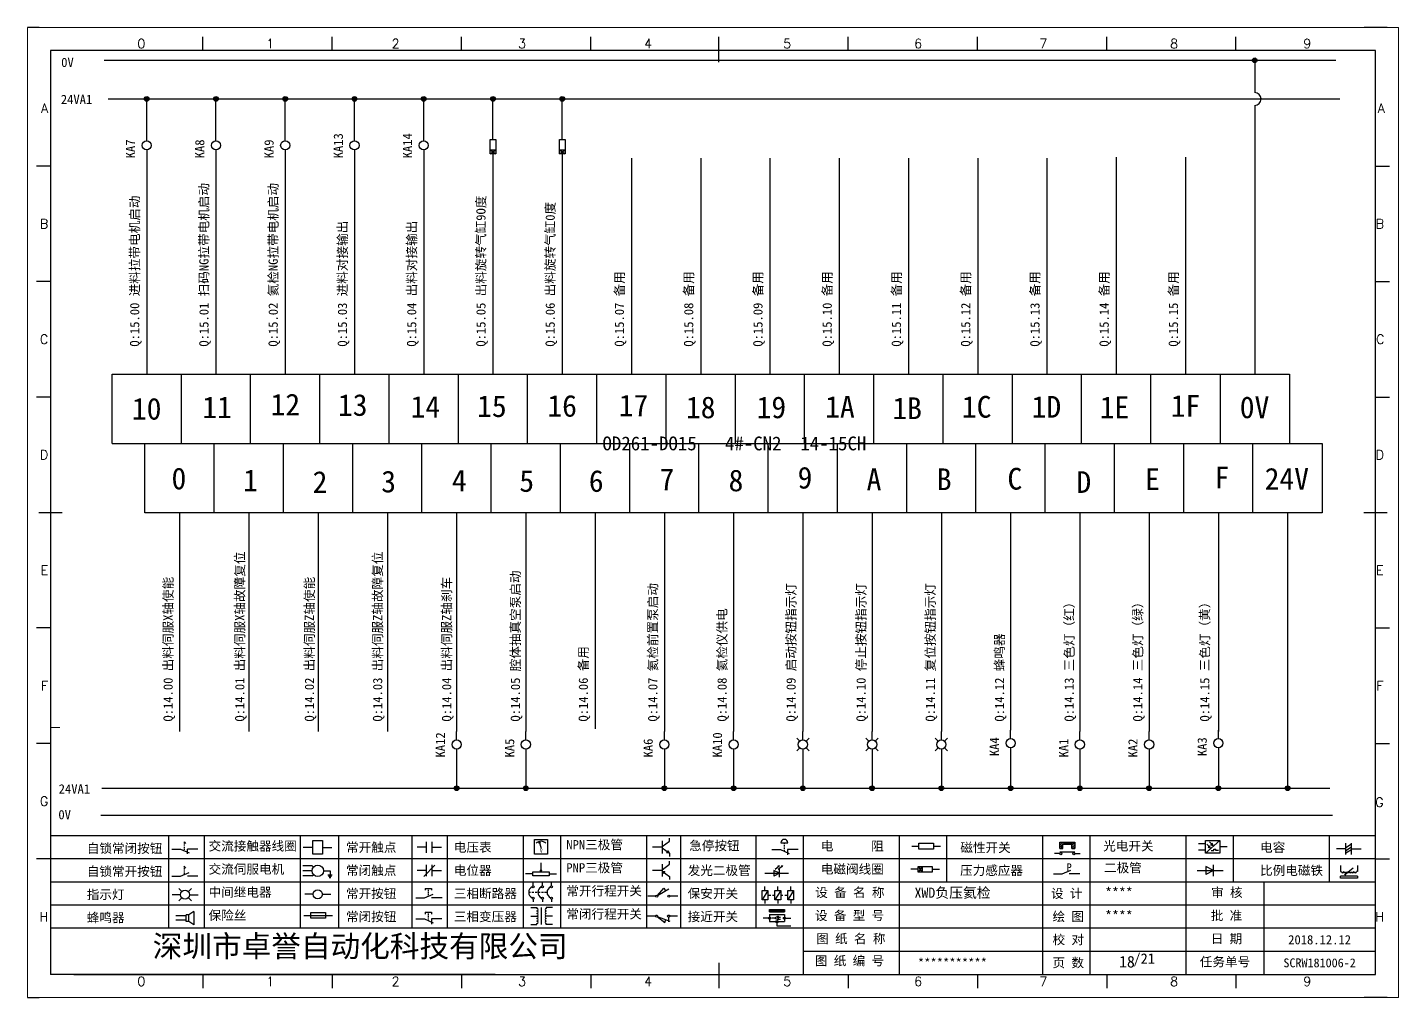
# Model space of a CAD drawing. Header units: millimetres. Extents: x -300 to 4128, y -106 to 2458.
# Drawn here: x 826.7 to 1123.7, y 1284 to 1494 of the extents above; entities that cross this region are included whole.
import ezdxf
from ezdxf.enums import TextEntityAlignment as Align

# ---------------------------------------------------------------- set-up
doc = ezdxf.new("R2010")
doc.units = ezdxf.units.MM
doc.layers.add('AE_BOR', color=1, linetype='Continuous')
doc.layers.add('MISC', color=2, linetype='Continuous')
doc.styles.get("Standard").update_dxf_attribs({"font": ''})
doc.styles.add('WD', font='romans.shx', dxfattribs={"width": 0.8, "bigfont": 'gbcbig.shx'})
doc.styles.add('样式 0', font='')
doc.styles.add('汉字', font='')
doc.styles.get('Standard').set_extended_font_data('SimSun')
doc.styles.get('样式 0').set_extended_font_data('KaiTi_GB2312')
doc.styles.get('汉字').set_extended_font_data('新宋体')

# ---------------------------------------------------------------- blocks, each defined once
blk = doc.blocks.new('磁性开关')
at = {"linetype": 'ByBlock'}
h = blk.add_hatch(dxfattribs=at)
h.set_pattern_fill('ANSI31', color=256, scale=0.1, style=0)
h.paths.add_polyline_path([(-1910.88, -776.69), (-1910.88, -775.29), (-1907.69, -775.29), (-1907.69, -776.69), (-1908.31, -776.69), (-1908.31, -775.79), (-1910.25, -775.79), (-1910.25, -776.69)])
for p, q in [((-1910.91, -777.81), (-1912.09, -777.81)), ((-1910.88, -776.69), (-1910.88, -775.29)), ((-1910.88, -775.29), (-1907.69, -775.29)), ((-1910.88, -776.69), (-1910.25, -776.69)), ((-1910.88, -777.39), (-1907.69, -777.39)), ((-1910.25, -776.69), (-1910.25, -775.79)), ((-1910.25, -775.79), (-1908.31, -775.79)), ((-1908.31, -776.69), (-1908.31, -775.79)), ((-1908.31, -776.69), (-1907.69, -776.69)), ((-1907.69, -775.29), (-1907.69, -776.69)), ((-1907.66, -777.81), (-1906.48, -777.81))]:
    blk.add_line(p, q, dxfattribs=at)
for centre in [(-1910.68, -777.81), (-1907.88, -777.81)]:
    blk.add_circle(centre, 0.225, dxfattribs=at)
blk = doc.blocks.new('*U4')
at = {"linetype": 'ByBlock'}
for p, q in [((-1909.23, -780.45), (-1909.23, -780.67)), ((-1909.23, -780.45), (-1908.92, -780.84)), ((-1909.23, -780.84), (-1909.23, -781.05)), ((-1911.92, -782.07), (-1910.06, -782.07)), ((-1910.06, -782.07), (-1908.18, -782.88)), ((-1909.23, -781.23), (-1909.23, -781.44)), ((-1909.23, -781.61), (-1909.23, -781.83)), ((-1909.23, -782), (-1909.23, -782.21)), ((-1909.23, -782.38), (-1909.23, -782.43)), ((-1908.52, -783.07), (-1908.52, -782.07)), ((-1906.25, -782.07), (-1908.52, -782.07))]:
    blk.add_line(p, q, dxfattribs=at)
blk = doc.blocks.new('*U6')
at = {"linetype": 'ByBlock'}
for p, q in [((-1911.92, -792.89), (-1910.06, -792.89)), ((-1910.06, -792.89), (-1908.18, -792.08)), ((-1908.88, -791.17), (-1909.23, -790.71)), ((-1909.23, -790.71), (-1909.23, -790.92)), ((-1909.23, -791.09), (-1909.23, -791.31)), ((-1909.23, -791.48), (-1909.23, -791.69)), ((-1909.23, -791.86), (-1909.23, -792.08)), ((-1909.23, -792.25), (-1909.23, -792.47)), ((-1906.25, -792.89), (-1908.52, -792.89))]:
    blk.add_line(p, q, dxfattribs=at)
blk = doc.blocks.new('蜂鸣器')
at = {"linetype": 'ByBlock'}
for p, q in [((-1907.17, -795.53), (-1908.25, -796.26)), ((-1907.17, -795.53), (-1907.17, -798.41)), ((-1908.8, -796.48), (-1911.01, -796.48)), ((-1908.8, -797.46), (-1911.01, -797.46)), ((-1908.25, -796.26), (-1908.8, -796.26)), ((-1908.8, -797.68), (-1908.8, -796.26)), ((-1908.25, -797.68), (-1908.8, -797.68)), ((-1908.25, -797.68), (-1908.25, -796.26)), ((-1907.17, -798.41), (-1908.25, -797.68))]:
    blk.add_line(p, q, dxfattribs=at)
blk = doc.blocks.new('指示灯')
at = {"linetype": 'ByBlock'}
for p, q in [((-1854.25, -776.92), (-1856.06, -776.92)), ((-1854.62, -775.59), (-1853.97, -776.23)), ((-1854.62, -778.25), (-1853.97, -777.61)), ((-1851.9, -775.59), (-1852.54, -776.23)), ((-1851.9, -778.25), (-1852.54, -777.61)), ((-1852.26, -776.92), (-1850.45, -776.92))]:
    blk.add_line(p, q, dxfattribs=at)
blk.add_circle((-1853.26, -776.92), 0.992, dxfattribs=at)
blk = doc.blocks.new('光电开关')
at = {"linetype": 'ByBlock'}
h = blk.add_hatch(dxfattribs=at)
h.set_pattern_fill('ANSI31', color=256, scale=0.01, style=0)
h.set_pattern_definition([(45, (0.172267, 0), (-0.0224506403, 0.0224506403), [])])
h.paths.add_polyline_path([(-1882.44, -776.34), (-1882.5, -775.91), (-1882.68, -776.07)])
h.paths.add_polyline_path([(-1882.86, -776.23), (-1882.44, -776.34), (-1882.68, -776.07)])
h.paths.add_polyline_path([(-1883.05, -776.88), (-1883.11, -776.45), (-1883.29, -776.61)])
h.paths.add_polyline_path([(-1883.47, -776.77), (-1883.05, -776.88), (-1883.29, -776.61)])
for p, q in [((-1884.01, -775.96), (-1885.56, -775.96)), ((-1884.01, -777.39), (-1885.56, -777.39)), ((-1880.91, -775.3), (-1884.01, -778.05)), ((-1883.75, -776.09), (-1883.05, -776.88)), ((-1883.11, -776.45), (-1883.47, -776.77)), ((-1883.05, -776.88), (-1883.47, -776.77)), ((-1883.14, -775.55), (-1882.44, -776.34)), ((-1883.05, -776.88), (-1883.11, -776.45)), ((-1882.5, -775.91), (-1882.86, -776.23)), ((-1882.44, -776.34), (-1882.86, -776.23)), ((-1882.78, -777.47), (-1882.23, -777.47)), ((-1882.44, -776.34), (-1882.5, -775.91)), ((-1882.23, -777.47), (-1882.23, -777.14)), ((-1882.23, -777.14), (-1881.78, -777.14)), ((-1881.78, -777.47), (-1881.78, -777.14)), ((-1881.23, -777.47), (-1881.78, -777.47)), ((-1879.37, -776.67), (-1880.91, -776.67))]:
    blk.add_line(p, q, dxfattribs=at)
blk.add_lwpolyline([(-1884.01, -775.3), (-1880.91, -775.3), (-1880.91, -778.05), (-1884.01, -778.05)], close=True, dxfattribs=at)
blk = doc.blocks.new('交流接触器线圈')
at = {"linetype": 'ByBlock'}
for p, q in [((-1880.82, -781.77), (-1882.87, -781.77)), ((-1878.72, -781.77), (-1876.67, -781.77))]:
    blk.add_line(p, q, dxfattribs=at)
blk.add_lwpolyline([(-1880.82, -780.28), (-1878.72, -780.28), (-1878.72, -783.26), (-1880.82, -783.26)], close=True, dxfattribs=at)
blk = doc.blocks.new('交流伺服电机')
at = {"linetype": 'ByBlock'}
for p, q in [((-1880.97, -785.75), (-1882.94, -785.75)), ((-1880.97, -786.85), (-1882.94, -786.85)), ((-1880.97, -785.75), (-1880.65, -786.03)), ((-1878.49, -786.85), (-1877.07, -786.85)), ((-1877.07, -786.85), (-1877.07, -787.72)), ((-1880.97, -787.94), (-1882.94, -787.94)), ((-1880.97, -787.94), (-1880.65, -787.67)), ((-1877.54, -787.72), (-1876.59, -787.72)), ((-1877.38, -788.01), (-1876.75, -788.01)), ((-1877.23, -788.29), (-1876.9, -788.29))]:
    blk.add_line(p, q, dxfattribs=at)
blk.add_circle((-1879.73, -786.85), 1.24, dxfattribs=at)
blk = doc.blocks.new('中间继电器')
at = {"linetype": 'ByBlock'}
for p, q in [((-1880.72, -791.92), (-1882.54, -791.92)), ((-1878.74, -791.92), (-1876.92, -791.92))]:
    blk.add_line(p, q, dxfattribs=at)
blk.add_circle((-1879.73, -791.92), 0.992, dxfattribs=at)
blk = doc.blocks.new('保险丝')
at = {"linetype": 'ByBlock'}
blk.add_line((-1882.72, -796.49), (-1876.55, -796.49), dxfattribs=at)
blk.add_lwpolyline([(-1881.2, -795.86), (-1878.06, -795.86), (-1878.06, -797.12), (-1881.2, -797.12)], close=True, dxfattribs=at)
blk = doc.blocks.new('常开按钮')
at = {"linetype": 'ByBlock'}
for p, q in [((-1910.06, -787.73), (-1908.18, -786.93)), ((-1909.9, -785.68), (-1908.56, -785.68)), ((-1909.9, -785.68), (-1909.9, -786.07)), ((-1909.23, -785.68), (-1909.23, -785.89)), ((-1909.23, -786.06), (-1909.23, -786.28)), ((-1909.23, -786.45), (-1909.23, -786.67)), ((-1909.23, -786.84), (-1909.23, -787.05)), ((-1908.56, -785.68), (-1908.56, -786.07)), ((-1911.92, -787.73), (-1910.06, -787.73)), ((-1909.23, -787.22), (-1909.23, -787.38)), ((-1906.25, -787.73), (-1908.52, -787.73))]:
    blk.add_line(p, q, dxfattribs=at)
blk = doc.blocks.new('常开触点')
at = {"linetype": 'ByBlock'}
for p, q in [((-1853.82, -782.99), (-1853.82, -780.56)), ((-1852.6, -782.99), (-1852.6, -780.56)), ((-1853.82, -781.77), (-1855.88, -781.77)), ((-1852.6, -781.77), (-1850.55, -781.77))]:
    blk.add_line(p, q, dxfattribs=at)
blk = doc.blocks.new('常闭触点')
at = {"linetype": 'ByBlock'}
for p, q in [((-1853.82, -786.77), (-1855.88, -786.77)), ((-1852.01, -785.66), (-1854.43, -788.1)), ((-1853.82, -787.99), (-1853.82, -785.56)), ((-1852.6, -787.99), (-1852.6, -785.56)), ((-1852.6, -786.77), (-1850.55, -786.77))]:
    blk.add_line(p, q, dxfattribs=at)
blk = doc.blocks.new('常闭按钮')
at = {"linetype": 'ByBlock'}
for p, q in [((-1856.13, -792.28), (-1854.28, -792.28)), ((-1854.28, -792.28), (-1852.4, -793.09)), ((-1854.11, -790.83), (-1852.77, -790.83)), ((-1854.11, -790.83), (-1854.11, -791.22)), ((-1853.44, -790.83), (-1853.44, -791.04)), ((-1853.44, -791.21), (-1853.44, -791.43)), ((-1853.44, -791.6), (-1853.44, -791.82)), ((-1853.44, -791.99), (-1853.44, -792.2)), ((-1853.44, -792.37), (-1853.44, -792.53)), ((-1852.77, -790.83), (-1852.77, -791.22)), ((-1850.47, -792.28), (-1852.73, -792.28)), ((-1852.73, -792.28), (-1852.73, -793.43))]:
    blk.add_line(p, q, dxfattribs=at)
blk = doc.blocks.new('电磁阀线圈')
at = {"linetype": 'ByBlock'}
for p, q in [((-1854.61, -795.92), (-1853.75, -797.16)), ((-1853.75, -795.92), (-1854.61, -797.16)), ((-1853.75, -795.92), (-1853.75, -797.16)), ((-1854.61, -796.54), (-1856.17, -796.54)), ((-1851.53, -796.54), (-1849.97, -796.54))]:
    blk.add_line(p, q, dxfattribs=at)
blk.add_lwpolyline([(-1854.61, -795.92), (-1851.53, -795.92), (-1851.53, -797.16), (-1854.61, -797.16)], close=True, dxfattribs=at)
blk = doc.blocks.new('电压表')
at = {"linetype": 'ByBlock'}
for p, q in [((-1814.84, -780.75), (-1814.91, -781.13)), ((-1814.6, -781.05), (-1814.91, -781.13)), ((-1814.84, -780.75), (-1814.46, -782.26)), ((-1814.84, -780.75), (-1814.6, -781.05))]:
    blk.add_line(p, q, dxfattribs=at)
blk.add_lwpolyline([(-1815.84, -780.34), (-1813.07, -780.34), (-1813.07, -783.49), (-1815.84, -783.49)], close=True, dxfattribs=at)
blk.add_arc((-1814.46, -782.26), 1.56, 46.8313, 133.1687, dxfattribs=at)
at = {"linetype": 'ByBlock', "insert": (-1814.7, -782.39), "char_height": 0.75, "width": 0.6768, "attachment_point": 1}
blk.add_mtext('V', dxfattribs=at)
blk = doc.blocks.new('电位器')
at = {"linetype": 'ByBlock'}
for p, q in [((-1814.45, -787.3), (-1814.62, -786.96)), ((-1814.62, -786.96), (-1814.27, -786.96)), ((-1814.45, -787.3), (-1814.45, -785.39)), ((-1814.45, -787.3), (-1814.27, -786.96)), ((-1816.21, -787.75), (-1817.79, -787.75)), ((-1812.68, -787.75), (-1811.1, -787.75))]:
    blk.add_line(p, q, dxfattribs=at)
blk.add_lwpolyline([(-1816.21, -787.3), (-1812.68, -787.3), (-1812.68, -788.2), (-1816.21, -788.2)], close=True, dxfattribs=at)
blk = doc.blocks.new('三相断路器')
at = {"linetype": 'ByBlock'}
for p, q in [((-1816.17, -790.33), (-1816.17, -789.7)), ((-1814.17, -790.33), (-1814.17, -789.7)), ((-1812.18, -790.33), (-1812.18, -789.7)), ((-1817.14, -791.74), (-1816.72, -791.74)), ((-1816.45, -791.74), (-1816.03, -791.74)), ((-1815.76, -791.74), (-1815.34, -791.74)), ((-1815.07, -791.74), (-1814.65, -791.74)), ((-1814.38, -791.74), (-1813.96, -791.74)), ((-1813.69, -791.74), (-1813.27, -791.74)), ((-1816.17, -793.19), (-1816.17, -793.83)), ((-1814.17, -793.19), (-1814.17, -793.83)), ((-1812.18, -793.19), (-1812.18, -793.83))]:
    blk.add_line(p, q, dxfattribs=at)
for centre in [(-1816.17, -790.55), (-1816.17, -792.98), (-1814.17, -790.55), (-1814.17, -792.98), (-1812.18, -790.55), (-1812.18, -792.98)]:
    blk.add_circle(centre, 0.219, dxfattribs=at)
for centre in [(-1815.81, -791.74), (-1813.82, -791.74), (-1811.83, -791.74)]:
    blk.add_arc(centre, 1.32, 115.5791, 244.4209, dxfattribs=at)
blk = doc.blocks.new('三相变压器')
at = {"linetype": 'ByBlock'}
for p, q in [((-1816.69, -795.03), (-1815.37, -795.03)), ((-1815.37, -795.03), (-1815.37, -795.24)), ((-1814.34, -798.7), (-1814.34, -795.04)), ((-1812, -795.03), (-1813.32, -795.03)), ((-1813.32, -795.03), (-1813.32, -795.24)), ((-1816.69, -796.87), (-1815.37, -796.87)), ((-1816.69, -798.71), (-1815.37, -798.71)), ((-1815.37, -798.71), (-1815.37, -798.5)), ((-1812, -796.87), (-1813.32, -796.87)), ((-1813.32, -798.71), (-1813.32, -798.5)), ((-1812, -798.71), (-1813.32, -798.71))]:
    blk.add_line(p, q, dxfattribs=at)
for centre, start, end in [((-1815.37, -795.51), 270, 90), ((-1815.37, -796.06), 270, 90), ((-1813.32, -795.51), 90, 270), ((-1813.32, -796.06), 90, 270), ((-1815.37, -796.6), 270, 90), ((-1815.37, -797.14), 270, 90), ((-1815.37, -797.68), 270, 90), ((-1815.37, -798.23), 270, 90), ((-1813.32, -796.6), 90, 270), ((-1813.32, -797.14), 90, 270), ((-1813.32, -797.68), 90, 270), ((-1813.32, -798.23), 90, 270)]:
    blk.add_arc(centre, 0.271, start, end, dxfattribs=at)
blk = doc.blocks.new('压力感应器')
at = {"linetype": 'ByBlock'}
for p, q in [((-1817.44, -777.73), (-1815.59, -777.73)), ((-1815.59, -777.73), (-1813.71, -776.93)), ((-1811.78, -777.73), (-1814.05, -777.73))]:
    blk.add_line(p, q, dxfattribs=at)
at = {"linetype": 'ByBlock', "insert": (-1814.65, -775.48), "char_height": 1.68, "width": 1.2242, "attachment_point": 1}
blk.add_mtext('{\\fNSimSun|b0|i0|c134|p49;P}', dxfattribs=at)
blk = doc.blocks.new('二极管')
at = {"linetype": 'ByBlock'}
for p, q in [((-1787.52, -776.77), (-1781.92, -776.77)), ((-1783.97, -776.77), (-1785.69, -775.9)), ((-1785.69, -775.9), (-1785.69, -777.65)), ((-1783.97, -776.77), (-1785.69, -777.65)), ((-1783.97, -777.99), (-1783.97, -775.56))]:
    blk.add_line(p, q, dxfattribs=at)
blk = doc.blocks.new('NPN三极管')
at = {"linetype": 'ByBlock'}
for p, q in [((-1785.73, -780.61), (-1785.73, -783.32)), ((-1785.73, -781.82), (-1784.15, -780.66)), ((-1784.15, -780.66), (-1784.15, -779.98)), ((-1785.73, -781.97), (-1787.81, -781.97)), ((-1785.73, -782.11), (-1784.15, -783.27)), ((-1784.41, -782.73), (-1784.74, -783.18)), ((-1784.15, -783.27), (-1784.74, -783.18)), ((-1784.15, -783.27), (-1784.41, -782.73)), ((-1784.15, -783.27), (-1784.15, -783.96))]:
    blk.add_line(p, q, dxfattribs=at)
blk = doc.blocks.new('PNP三极管')
at = {"linetype": 'ByBlock'}
for p, q in [((-1784.9, -786.74), (-1786.98, -786.74)), ((-1784.9, -785.38), (-1784.9, -788.09)), ((-1784.9, -786.59), (-1783.32, -785.43)), ((-1784.9, -786.88), (-1783.32, -788.04)), ((-1784.9, -786.88), (-1784.31, -786.97)), ((-1784.9, -786.88), (-1784.64, -787.42)), ((-1784.31, -786.97), (-1784.64, -787.42)), ((-1783.32, -785.43), (-1783.32, -784.75)), ((-1783.32, -788.04), (-1783.32, -788.73))]:
    blk.add_line(p, q, dxfattribs=at)
blk = doc.blocks.new('常开行程开关')
at = {"linetype": 'ByBlock'}
for p, q in [((-1786.29, -792.3), (-1788.01, -792.3)), ((-1785.89, -792.17), (-1784.52, -790.62)), ((-1785.89, -792.17), (-1783.43, -790.72)), ((-1784.52, -790.62), (-1784.19, -791.17)), ((-1781.48, -792.3), (-1783.21, -792.3))]:
    blk.add_line(p, q, dxfattribs=at)
for centre in [(-1786.07, -792.3), (-1783.42, -792.3)]:
    blk.add_circle(centre, 0.219, dxfattribs=at)
blk = doc.blocks.new('常闭行程开关')
at = {"linetype": 'ByBlock'}
for p, q in [((-1786.34, -796.62), (-1788.07, -796.62)), ((-1785.93, -796.72), (-1783.25, -797.7)), ((-1785.93, -796.72), (-1784.3, -798)), ((-1784.3, -798), (-1784.08, -797.4)), ((-1783.48, -796.84), (-1783.48, -797.85)), ((-1781.54, -796.62), (-1783.26, -796.62))]:
    blk.add_line(p, q, dxfattribs=at)
for centre in [(-1786.12, -796.62), (-1783.48, -796.62)]:
    blk.add_circle(centre, 0.219, dxfattribs=at)
blk = doc.blocks.new('电容')
at = {"linetype": 'ByBlock'}
for p, q in [((-1756.08, -782.99), (-1756.08, -780.56)), ((-1754.86, -780.79), (-1756.08, -781.55)), ((-1754.86, -782.99), (-1754.86, -780.56)), ((-1756.08, -781.77), (-1758.13, -781.77)), ((-1754.86, -781.44), (-1756.08, -782.2)), ((-1754.86, -781.99), (-1756.08, -782.75)), ((-1754.86, -781.77), (-1752.81, -781.77))]:
    blk.add_line(p, q, dxfattribs=at)
blk = doc.blocks.new('发光二极管')
at = {"linetype": 'ByBlock'}
for p, q in [((-1758.01, -786.77), (-1752.89, -786.77)), ((-1754.84, -786.77), (-1756.04, -786.16)), ((-1756.04, -786.16), (-1756.04, -787.39)), ((-1754.84, -786.77), (-1756.04, -787.39)), ((-1755.78, -785.92), (-1754.89, -785.14)), ((-1754.89, -785.14), (-1755.2, -785.22)), ((-1755.2, -785.22), (-1755.01, -785.43)), ((-1755.08, -785.92), (-1754.18, -785.14)), ((-1754.89, -785.14), (-1755.01, -785.43)), ((-1754.84, -787.63), (-1754.84, -785.92)), ((-1754.18, -785.14), (-1754.49, -785.22)), ((-1754.49, -785.22), (-1754.31, -785.43)), ((-1754.18, -785.14), (-1754.31, -785.43))]:
    blk.add_line(p, q, dxfattribs=at)
blk = doc.blocks.new('比例电磁阀')
at = {"linetype": 'ByBlock'}
for p, q in [((-1757.26, -775.38), (-1757.26, -776.71)), ((-1757.26, -776.71), (-1757.05, -776.71)), ((-1753.6, -777.73), (-1757.25, -777.73)), ((-1757.25, -778.13), (-1757.25, -777.73)), ((-1753.6, -778.13), (-1757.25, -778.13)), ((-1754.5, -775.98), (-1756.35, -777.44)), ((-1756.35, -777.44), (-1756.25, -777.25)), ((-1756.35, -777.44), (-1756.15, -777.38)), ((-1756.15, -777.38), (-1756.25, -777.25)), ((-1753.58, -776.71), (-1753.8, -776.71)), ((-1753.6, -777.73), (-1753.6, -778.13)), ((-1753.58, -775.38), (-1753.58, -776.71))]:
    blk.add_line(p, q, dxfattribs=at)
for centre in [(-1756.78, -776.71), (-1756.24, -776.71), (-1755.7, -776.71), (-1755.15, -776.71), (-1754.61, -776.71), (-1754.07, -776.71)]:
    blk.add_arc(centre, 0.271, 180, 0, dxfattribs=at)
blk = doc.blocks.new('保安开关')
at = {"linetype": 'ByBlock'}
for p, q in [((-1757.96, -790.79), (-1757.96, -789.97)), ((-1755.17, -790.79), (-1755.17, -789.97)), ((-1752.39, -790.79), (-1752.39, -789.97)), ((-1757.33, -790.79), (-1758.6, -792.81)), ((-1757.96, -792.81), (-1757.96, -793.62)), ((-1757.33, -791.8), (-1756.72, -791.8)), ((-1756.35, -791.8), (-1755.89, -791.8)), ((-1754.54, -790.79), (-1755.81, -792.81)), ((-1755.17, -792.81), (-1755.17, -793.62)), ((-1754.52, -791.8), (-1754.06, -791.8)), ((-1753.69, -791.8), (-1753.08, -791.8)), ((-1751.75, -790.79), (-1753.02, -792.81)), ((-1752.39, -792.81), (-1752.39, -793.62))]:
    blk.add_line(p, q, dxfattribs=at)
for points in [[(-1758.6, -790.79), (-1757.33, -790.79), (-1757.33, -792.81), (-1758.6, -792.81)], [(-1755.81, -790.79), (-1754.54, -790.79), (-1754.54, -792.81), (-1755.81, -792.81)], [(-1753.02, -790.79), (-1751.75, -790.79), (-1751.75, -792.81), (-1753.02, -792.81)]]:
    blk.add_lwpolyline(points, close=True, dxfattribs=at)
blk = doc.blocks.new('接近开关')
at = {"linetype": 'ByBlock'}
h = blk.add_hatch(dxfattribs=at)
h.set_pattern_fill('ANSI31', color=256, scale=0.01, style=0)
h.set_pattern_definition([(45, (-89.131516, -30.795668), (-0.0224506403, 0.0224506403), [])])
h.paths.add_polyline_path([(-1516.96, -1123.35), (-1516.96, -1122.85), (-1513.76, -1122.85), (-1513.76, -1123.35)])
for p, q in [((-1517.18, -1124.71), (-1518.36, -1124.71)), ((-1516.96, -1123.35), (-1516.96, -1122.85)), ((-1516.96, -1122.85), (-1513.76, -1122.85)), ((-1516.96, -1123.35), (-1513.76, -1123.35)), ((-1516.96, -1123.95), (-1513.76, -1123.95)), ((-1516.96, -1123.95), (-1516.96, -1125.47)), ((-1516.96, -1125.47), (-1513.76, -1125.47)), ((-1515.91, -1124.71), (-1516.45, -1124.71)), ((-1515.11, -1124.31), (-1515.91, -1124.71)), ((-1515.11, -1125.11), (-1515.91, -1124.71)), ((-1515.33, -1124.53), (-1515.17, -1124.53)), ((-1515.33, -1124.88), (-1515.17, -1124.88)), ((-1515.25, -1124.45), (-1515.25, -1124.61)), ((-1515.11, -1124.31), (-1515.11, -1125.11)), ((-1515.11, -1124.48), (-1514.58, -1124.48)), ((-1515.11, -1124.94), (-1514.58, -1124.94)), ((-1513.76, -1122.85), (-1513.76, -1123.35)), ((-1513.76, -1123.95), (-1513.76, -1125.47)), ((-1513.54, -1124.71), (-1512.36, -1124.71)), ((-1515.36, -1125.69), (-1515.36, -1126.36)), ((-1515.36, -1126.36), (-1512.36, -1126.36))]:
    blk.add_line(p, q, dxfattribs=at)
for centre in [(-1516.96, -1124.71), (-1515.36, -1125.47), (-1513.76, -1124.71)]:
    blk.add_circle(centre, 0.225, dxfattribs=at)
blk = doc.blocks.new('电阻')
at = {"linetype": 'ByBlock'}
for p, q in [((-3.09, 0), (-1.57, 0)), ((1.57, 0), (3.09, 0))]:
    blk.add_line(p, q, dxfattribs=at)
blk.add_lwpolyline([(-1.57, 0.63), (1.57, 0.63), (1.57, -0.63), (-1.57, -0.63)], close=True, dxfattribs=at)
blk = doc.blocks.new('急停按钮')
at = {"linetype": 'ByBlock'}
for p, q in [((-1.86, 0), (0, 0)), ((0, 0), (1.88, -0.81)), ((0.06, 1.45), (1.61, 1.45)), ((0.83, 1.45), (0.83, 1.24)), ((0.83, 1.07), (0.83, 0.85)), ((0.83, 0.68), (0.83, 0.47)), ((0.83, 0.29), (0.83, 0.08)), ((3.81, 0), (1.54, 0)), ((1.54, 0), (1.54, -1.15)), ((0.83, -0.09), (0.83, -0.24))]:
    blk.add_line(p, q, dxfattribs=at)
blk.add_arc((0.83, 1.45), 0.774, 0, 180)
blk = doc.blocks.new('电控横A4')
at = {"color": 7}
for p, q in [((292, -5), (5, -5)), ((5, -5), (5, -205)), ((292, -205), (292, -5)), ((10.03, -205), (289.53, -205)), ((130.8, -205), (190.75, -205)), ((190.75, -205), (259.54, -205))]:
    blk.add_line(p, q, dxfattribs=at)
at = {"color": 7, "lineweight": 9, "ltscale": 0.1}
for p, q in [((5, -151.57), (7, -151.57)), ((101.34, -205), (130.8, -205)), ((129.44, -205), (129.44, -205)), ((129.44, -205), (129.44, -205)), ((129.44, -205), (129.44, -205)), ((129.44, -205), (129.44, -205))]:
    blk.add_line(p, q, dxfattribs=at)
at = {"color": 7, "linetype": 'ByBlock'}
for p, q in [((292, -175), (5, -175)), ((292, -180), (5, -180)), ((292, -185), (5, -185)), ((292, -190), (5, -190)), ((292, -195), (5, -195)), ((292, -200), (168.03, -200))]:
    blk.add_line(p, q, dxfattribs=at)
at = {"color": 7, "lineweight": -2}
for p, q in [((30.58, -175), (30.58, -195)), ((38.26, -175), (38.26, -195)), ((59.05, -175), (59.05, -195)), ((67.4, -175), (67.4, -195)), ((83.26, -175), (83.26, -195)), ((90.91, -175), (90.91, -195)), ((107.4, -175), (107.4, -195)), ((115.5, -175), (115.5, -195)), ((134.12, -175), (134.12, -195)), ((141.48, -175), (141.48, -195)), ((157.79, -175), (157.79, -195)), ((168.03, -175), (168.03, -204.92)), ((188.84, -175), (188.84, -185)), ((199.08, -175), (199.08, -185)), ((219.89, -175), (219.89, -185)), ((230.12, -175), (230.12, -185)), ((250.93, -175), (250.93, -185)), ((261.17, -175), (261.17, -185)), ((281.98, -175), (281.98, -185)), ((188.84, -185), (188.84, -204.92)), ((219.89, -185), (219.89, -205)), ((230.12, -185), (230.12, -205)), ((250.93, -185), (250.93, -205)), ((267.79, -185), (267.79, -205))]:
    blk.add_line(p, q, dxfattribs=at)
at = {"color": 7, "ltscale": 2}
for p, q in [((292, -205), (292, -183.55)), ((101.34, -205), (5, -205)), ((259.54, -205), (289.53, -205)), ((259.54, -205), (292, -205))]:
    blk.add_line(p, q, dxfattribs=at)
at = {"layer": 'AE_BOR', "color": 7, "lineweight": 30}
for p, q in [((2.53, 0), (0, 0)), ((149.78, -7.5), (149.78, -2.5)), ((294.53, 0), (289.53, 0)), ((2.5, -105), (7.5, -105)), ((289.5, -105), (294.5, -105)), ((149.78, -202.5), (149.78, -207.5)), ((149.78, -205), (149.78, -207.5)), ((0, -210), (2.53, -210)), ((294.53, -210), (289.53, -210))]:
    blk.add_line(p, q, dxfattribs=at)
at = {"layer": 'AE_BOR', "color": 7, "lineweight": 15}
for p, q in [((0, 0), (297, 0)), ((0, -210), (0, 0)), ((297, 0), (297, -210)), ((297, -210), (0, -210))]:
    blk.add_line(p, q, dxfattribs=at)
at = {"layer": 'AE_BOR', "color": 7}
for p, q in [((38.03, -5), (38.03, -2)), ((66.03, -5), (66.03, -2)), ((94.03, -5), (94.03, -2)), ((122.03, -5), (122.03, -2)), ((149.78, -5), (149.78, -2)), ((177.78, -5), (177.78, -2)), ((205.78, -5), (205.78, -2)), ((233.78, -5), (233.78, -2)), ((261.78, -5), (261.78, -2)), ((5, -30), (2, -30)), ((292, -30), (295, -30)), ((5, -55), (2, -55)), ((292, -55), (295, -55)), ((5, -80), (2, -80)), ((292, -80), (295, -80)), ((5, -130), (2, -130)), ((292, -130), (295, -130)), ((5, -155), (2, -155)), ((292, -155), (295, -155)), ((5, -180), (2, -180)), ((292, -180), (295, -180)), ((38.03, -205), (38.03, -208)), ((66.03, -205), (66.03, -208)), ((94.03, -205), (94.03, -208)), ((122.03, -205), (122.03, -208)), ((149.78, -205), (149.78, -208)), ((177.78, -205), (177.78, -208)), ((205.78, -205), (205.78, -208)), ((233.78, -205), (233.78, -208)), ((261.78, -205), (261.78, -208))]:
    blk.add_line(p, q, dxfattribs=at)
at = {"color": 7, "linetype": 'ByBlock'}
for name, p in [('*U4', (1943.19, 604.18)), ('交流接触器线圈', (1942.62, 604.27)), ('常开触点', (1940.27, 604.3)), ('电压表', (1925.71, 604.52)), ('NPN三极管', (1923.2, 604.5)), ('磁性开关', (2134.53, 598.96)), ('光电开关', (2139.22, 599.27)), ('电容', (2041.69, 603.98)), ('电位器', (1925.71, 604.52)), ('PNP三极管', (1922.37, 604.27)), ('压力感应器', (2039.72, 594.52)), ('*U6', (1943.19, 609.18)), ('交流伺服电机', (1942.62, 604.27)), ('常闭触点', (1940.27, 604.3)), ('发光二极管', (1917.72, 603.69)), ('电磁阀线圈', (2047.53, 614.3)), ('二极管', (2040.91, 594.27)), ('比例电磁阀', (2041.69, 593.98)), ('指示灯', (1887.41, 589.18)), ('中间继电器', (1942.62, 604.27)), ('常开按钮', (1996.06, 599.3)), ('三相断路器', (1925.71, 604.52)), ('常开行程开关', (1922.37, 604.27)), ('保安开关', (1917.72, 603.98)), ('蜂鸣器', (1943.19, 604.18)), ('保险丝', (1942.62, 604.27)), ('常闭按钮', (1940.27, 599.3)), ('三相变压器', (1925.71, 604.52)), ('常闭行程开关', (1922.37, 604.27)), ('接近开关', (1677.72, 931.9))]:
    blk.add_blockref(name, p, dxfattribs=at)
at = {"color": 7}
for name, p in [('急停按钮', (163.12, -177.98)), ('电阻', (194.66, -177.22))]:
    blk.add_blockref(name, p, dxfattribs=at)
at = {"color": 7, "char_height": 2, "attachment_point": 1, "style": '汉字'}
for s, insert in [('{\\fKaiTi_GB2312|b0|i0|c134|p49;自锁常闭按钮}', (12.86, -176.69)), ('{\\fKaiTi_GB2312|b0|i0|c134|p49;交流接触器线圈}', (39.25, -176.19)), ('{\\fKaiTi_GB2312|b0|i0|c134|p49;常开触点}', (69.01, -176.48)), ('{\\fKaiTi_GB2312|b0|i0|c134|p49;电压表}', (92.37, -176.47)), ('{\\fKaiTi_GB2312|b0|i0|c134|p49;NPN三极管}', (116.73, -175.91)), ('{\\fKaiTi_GB2312|b0|i0|c134|p49;急停按钮}', (143.35, -176.12)), ('{\\fKaiTi_GB2312|b0|i0|c134|p49;电      阻}', (171.86, -176.19)), ('{\\fKaiTi_GB2312|b0|i0|c134|p49;磁性开关}', (202.07, -176.53)), ('{\\fKaiTi_GB2312|b0|i0|c134|p49;光电开关}', (233.02, -176.19)), ('{\\fKaiTi_GB2312|b0|i0|c134|p49;电容}', (267, -176.48)), ('{\\fKaiTi_GB2312|b0|i0|c134|p49;交流伺服电机}', (39.25, -181.19)), ('{\\fKaiTi_GB2312|b0|i0|c134|p49;电位器}', (92.37, -181.47)), ('{\\fKaiTi_GB2312|b0|i0|c134|p49;PNP三极管}', (116.73, -180.91)), ('{\\fKaiTi_GB2312|b0|i0|c134|p49;电磁阀线圈}', (171.86, -181.19)), ('{\\fKaiTi_GB2312|b0|i0|c134|p49;压力感应器}', (202.02, -181.47)), ('{\\fKaiTi_GB2312|b0|i0|c134|p49;二极管}', (233.2, -180.91)), ('{\\fKaiTi_GB2312|b0|i0|c134|p49;自锁常开按钮}', (12.86, -181.69)), ('{\\fKaiTi_GB2312|b0|i0|c134|p49;常闭触点}', (69.01, -181.48)), ('{\\fKaiTi_GB2312|b0|i0|c134|p49;发光二极管}', (143.02, -181.48)), ('{\\fKaiTi_GB2312|b0|i0|c134|p49;比例电磁铁}', (267, -181.48)), ('{\\fKaiTi_GB2312|b0|i0|c134|p49;指示灯}', (12.86, -186.69)), ('{\\fKaiTi_GB2312|b0|i0|c134|p49;中间继电器}', (39.25, -186.19)), ('{\\fKaiTi_GB2312|b0|i0|c134|p49;常开按钮}', (69.01, -186.48)), ('{\\fKaiTi_GB2312|b0|i0|c134|p49;三相断路器}', (92.37, -186.47)), ('{\\fKaiTi_GB2312|b0|i0|c134|p49;常开行程开关}', (116.73, -185.91)), ('{\\fKaiTi_GB2312|b0|i0|c134|p49;保安开关}', (143.02, -186.48)), ('{\\fKaiTi_GB2312|b0|i0|c134|p0;设 备 名 称}', (170.65, -186.24)), ('{\\fKaiTi_GB2312|b0|i0|c134|p0;设 计}', (221.72, -186.46)), ('{\\fKaiTi_GB2312|b0|i0|c134|p0;审 核}', (256.39, -186.25)), ('{\\fKaiTi_GB2312|b0|i0|c134|p49;蜂鸣器}', (12.86, -191.69)), ('{\\fKaiTi_GB2312|b0|i0|c134|p49;保险丝}', (39.25, -191.19)), ('{\\fKaiTi_GB2312|b0|i0|c134|p49;常闭按钮}', (69.01, -191.48)), ('{\\fKaiTi_GB2312|b0|i0|c134|p49;三相变压器}', (92.37, -191.47)), ('{\\fKaiTi_GB2312|b0|i0|c134|p49;常闭行程开关}', (116.73, -190.91)), ('{\\fKaiTi_GB2312|b0|i0|c134|p49;接近开关}', (143.02, -191.48)), ('{\\fKaiTi_GB2312|b0|i0|c134|p0;设 备 型 号}', (170.58, -191.24)), ('{\\fKaiTi_GB2312|b0|i0|c134|p0;绘 图}', (222.05, -191.46)), ('{\\fKaiTi_GB2312|b0|i0|c134|p0;批 准}', (256.32, -191.25)), ('{\\fKaiTi_GB2312|b0|i0|c134|p0;图 纸 名 称}', (170.86, -196.24)), ('{\\fKaiTi_GB2312|b0|i0|c134|p0;日 期}', (256.32, -196.25)), ('{\\fKaiTi_GB2312|b0|i0|c134|p0;校 对}', (222.05, -196.46)), ('{\\fKaiTi_GB2312|b0|i0|c134|p0;图 纸 编 号}', (170.57, -201.03)), ('{\\fKaiTi_GB2312|b0|i0|c134|p0;页 数}', (222.05, -201.46)), ('{\\fKaiTi_GB2312|b0|i0|c134|p0;任务单号}', (253.94, -201.25))]:
    blk.add_mtext(s, dxfattribs=dict(at, insert=insert))
at = {"color": 7}
for s, insert, char_height, width, attachment_point in [('{\\fKaiTi_GB2312|b0|i0|c134|p49;XWD负压氦检}', (192.15, -186.2), 2.2, 26.5767, 1), ('{\\fKaiTi_GB2312|b0|i0|c134|p49;****}', (233.43, -186.2), 2.2, 15.3175, 1), ('{\\fKaiTi_GB2312|b0|i0|c134|p49;****}', (233.43, -191.2), 2.2, 15.3175, 1), ('\\pxqc;{\\fKaiTi_GB2312|b0|i0|c134|p49;2018.12.12}', (279.89, -197.5), 2, 24.2172, 5), ('\\pxqc;{\\fKaiTi_GB2312|b0|i0|c134|p49;SCRW181006-2}', (279.89, -202.5), 1.92, 24.2172, 5)]:
    blk.add_mtext(s, dxfattribs=dict(at, insert=insert, char_height=char_height, width=width, attachment_point=attachment_point))
at = {"color": 7, "lineweight": -2}
for s, insert, char_height, width, attachment_point in [('深圳市卓誉自动化科技有限公司', (27.14, -196.53), 4.7064, 96.1138, 1), ('\\pxqc;{\\f宋体|b0|i0|c134|p2;\\C256;***********}', (200.36, -202.5), 2, 31.0482, 5)]:
    blk.add_mtext(s, dxfattribs=dict(at, insert=insert, char_height=char_height, width=width, attachment_point=attachment_point))
at = {"color": 7, "linetype": 'ByBlock', "lineweight": -2, "insert": (242.64, -201.84), "char_height": 4.2689, "width": 20.8102, "attachment_point": 5}
blk.add_mtext('\\pxql;  {\\H0.53119x; /21}', dxfattribs=at)
at = {"layer": 'AE_BOR', "color": 7, "style": 'WD'}
for s, p in [('0', (24.67, -4.5)), ('1', (52.6, -4.5)), ('2', (79.75, -4.5)), ('3', (107.15, -4.5)), ('4', (134.45, -4.5)), ('5', (164.59, -4.5)), ('6', (192.94, -4.5)), ('7', (220.04, -4.5)), ('8', (248.37, -4.5)), ('9', (277.23, -4.5)), ('0', (24.67, -207.5)), ('1', (52.6, -207.5)), ('2', (79.75, -207.5)), ('3', (107.15, -207.5)), ('4', (134.45, -207.5)), ('5', (164.59, -207.5)), ('6', (192.94, -207.5)), ('7', (220.04, -207.5)), ('8', (248.37, -207.5)), ('9', (277.23, -207.5))]:
    blk.add_text(s, height=2, dxfattribs=at).set_placement(p, align=Align.CENTER)
for s, p in [('A', (4.5, -17.5)), ('A', (294.03, -17.5)), ('B', (4.5, -42.5)), ('B', (293.84, -42.5)), ('C', (4.5, -67.5)), ('C', (293.93, -67.5)), ('D', (4.5, -92.5)), ('D', (293.84, -92.5)), ('E', (4.5, -117.5)), ('E', (293.74, -117.5)), ('F', (4.5, -142.5)), ('F', (293.74, -142.5)), ('F', (293.74, -142.5)), ('G', (4.5, -167.5)), ('G', (293.74, -167.72)), ('H', (4.5, -192.5)), ('H', (293.84, -192.5))]:
    blk.add_text(s, height=2, dxfattribs=at).set_placement(p, align=Align.MIDDLE_RIGHT)

msp = doc.modelspace()

# ---------------------------------------------------------------- hatches: boundary and pattern name
at = {"lineweight": -2}
h = msp.add_hatch(color=0, dxfattribs=at)
edge = h.paths.add_edge_path()
edge.add_arc((1092.531, 1486.931), 0.5, 0, 360)
h = msp.add_hatch(color=0, dxfattribs=at)
edge = h.paths.add_edge_path()
edge.add_arc((852.531, 1478.568), 0.5, 0, 360)
h = msp.add_hatch(color=0, dxfattribs=at)
edge = h.paths.add_edge_path()
edge.add_arc((867.531, 1478.568), 0.5, 0, 360)
h = msp.add_hatch(color=0, dxfattribs=at)
edge = h.paths.add_edge_path()
edge.add_arc((882.531, 1478.568), 0.5, 0, 360)
h = msp.add_hatch(color=0, dxfattribs=at)
edge = h.paths.add_edge_path()
edge.add_arc((897.531, 1478.568), 0.5, 0, 360)
h = msp.add_hatch(color=0, dxfattribs=at)
edge = h.paths.add_edge_path()
edge.add_arc((912.531, 1478.568), 0.5, 0, 360)
h = msp.add_hatch(color=0, dxfattribs=at)
edge = h.paths.add_edge_path()
edge.add_arc((927.531, 1478.568), 0.5, 0, 360)
h = msp.add_hatch(color=0, dxfattribs=at)
edge = h.paths.add_edge_path()
edge.add_arc((942.531, 1478.568), 0.5, 0, 360)
h = msp.add_hatch(color=0, dxfattribs=at)
edge = h.paths.add_edge_path()
edge.add_arc((919.655, 1329.356), 0.5, 0, 360)
h = msp.add_hatch(color=0, dxfattribs=at)
edge = h.paths.add_edge_path()
edge.add_arc((934.655, 1329.356), 0.5, 0, 360)
h = msp.add_hatch(color=0, dxfattribs=at)
edge = h.paths.add_edge_path()
edge.add_arc((964.655, 1329.356), 0.5, 0, 360)
h = msp.add_hatch(color=0, dxfattribs=at)
edge = h.paths.add_edge_path()
edge.add_arc((979.655, 1329.356), 0.5, 0, 360)
h = msp.add_hatch(color=0, dxfattribs=at)
edge = h.paths.add_edge_path()
edge.add_arc((994.655, 1329.356), 0.5, 0, 360)
h = msp.add_hatch(color=0, dxfattribs=at)
edge = h.paths.add_edge_path()
edge.add_arc((1009.655, 1329.356), 0.5, 0, 360)
h = msp.add_hatch(color=0, dxfattribs=at)
edge = h.paths.add_edge_path()
edge.add_arc((1024.655, 1329.356), 0.5, 0, 360)
h = msp.add_hatch(color=0, dxfattribs=at)
edge = h.paths.add_edge_path()
edge.add_arc((1039.655, 1329.356), 0.5, 0, 360)
h = msp.add_hatch(color=0, dxfattribs=at)
edge = h.paths.add_edge_path()
edge.add_arc((1054.655, 1329.356), 0.5, 0, 360)
h = msp.add_hatch(color=0, dxfattribs=at)
edge = h.paths.add_edge_path()
edge.add_arc((1069.655, 1329.356), 0.5, 0, 360)
h = msp.add_hatch(color=0, dxfattribs=at)
edge = h.paths.add_edge_path()
edge.add_arc((1084.655, 1329.356), 0.5, 0, 360)
h = msp.add_hatch(color=0, dxfattribs=at)
edge = h.paths.add_edge_path()
edge.add_arc((1099.655, 1329.356), 0.5, 0, 360)

# ---------------------------------------------------------------- linework, layer by layer
at = {"color": 0, "lineweight": -2}
for p, q in [((843.318, 1486.931), (1110.071, 1486.931)), ((1092.531, 1486.931), (1092.531, 1479.962)), ((844.202, 1478.568), (1110.955, 1478.568)), ((852.531, 1471.324), (852.531, 1478.568)), ((867.531, 1471.324), (867.531, 1478.568)), ((882.531, 1471.324), (882.531, 1478.568)), ((897.531, 1471.324), (897.531, 1478.568)), ((912.531, 1471.324), (912.531, 1478.568)), ((927.531, 1471.324), (927.531, 1478.568)), ((942.531, 1471.324), (942.531, 1478.568)), ((1092.531, 1477.173), (1092.531, 1418.962)), ((852.531, 1465.712), (852.531, 1418.962)), ((867.531, 1465.712), (867.531, 1418.962)), ((882.531, 1465.712), (882.531, 1418.962)), ((897.531, 1465.712), (897.531, 1418.962)), ((912.531, 1465.712), (912.531, 1418.962)), ((927.531, 1465.712), (927.531, 1418.962)), ((942.531, 1465.712), (942.531, 1418.962)), ((957.531, 1465.712), (957.531, 1418.962)), ((972.531, 1465.712), (972.531, 1418.962)), ((987.531, 1465.712), (987.531, 1418.962)), ((1002.531, 1465.712), (1002.531, 1418.962)), ((1017.531, 1465.712), (1017.531, 1418.962)), ((1032.531, 1465.712), (1032.531, 1418.962)), ((1047.531, 1465.712), (1047.531, 1418.962)), ((1062.531, 1465.995), (1062.531, 1418.962)), ((1077.531, 1465.995), (1077.531, 1418.962)), ((1085.031, 1418.962), (1085.031, 1403.962)), ((845.031, 1403.962), (1107.155, 1403.962)), ((867.155, 1388.962), (867.155, 1403.962)), ((882.155, 1388.962), (882.155, 1403.962)), ((897.155, 1388.962), (897.155, 1403.962)), ((912.155, 1388.962), (912.155, 1403.962)), ((927.155, 1388.962), (927.155, 1403.962)), ((942.155, 1388.962), (942.155, 1403.962)), ((957.155, 1388.962), (957.155, 1403.962)), ((972.155, 1388.962), (972.155, 1403.962)), ((987.155, 1388.962), (987.155, 1403.962)), ((1002.155, 1388.962), (1002.155, 1403.962)), ((1017.155, 1388.962), (1017.155, 1403.962)), ((1032.155, 1388.962), (1032.155, 1403.962)), ((1047.155, 1388.962), (1047.155, 1403.962)), ((1062.155, 1388.962), (1062.155, 1403.962)), ((1077.155, 1388.962), (1077.155, 1403.962)), ((1092.155, 1403.962), (1092.155, 1403.962)), ((1092.155, 1388.962), (1092.155, 1403.962)), ((859.655, 1388.962), (859.655, 1341.628)), ((874.655, 1388.962), (874.655, 1341.628)), ((889.655, 1388.962), (889.655, 1341.628)), ((904.655, 1388.962), (904.655, 1341.628)), ((919.655, 1388.962), (919.655, 1341.628)), ((934.655, 1388.962), (934.655, 1341.628)), ((949.655, 1388.962), (949.655, 1342.211)), ((964.655, 1388.962), (964.655, 1341.628)), ((979.655, 1388.962), (979.655, 1341.628)), ((994.655, 1388.962), (994.655, 1341.628)), ((1009.655, 1388.962), (1009.655, 1341.628)), ((1024.655, 1388.962), (1024.655, 1341.628)), ((1039.655, 1388.962), (1039.655, 1341.911)), ((1054.655, 1388.962), (1054.655, 1341.628)), ((1069.655, 1388.962), (1069.655, 1341.628)), ((1084.655, 1388.962), (1084.655, 1341.628)), ((1099.655, 1388.962), (1099.655, 1329.356)), ((919.655, 1336.016), (919.655, 1329.356)), ((934.655, 1336.016), (934.655, 1329.356)), ((964.655, 1336.016), (964.655, 1329.356)), ((979.655, 1336.016), (979.655, 1329.356)), ((994.655, 1336.016), (994.655, 1329.356)), ((1009.655, 1336.016), (1009.655, 1329.356)), ((1024.655, 1336.016), (1024.655, 1329.356)), ((1039.655, 1336.299), (1039.655, 1329.356)), ((1054.655, 1336.016), (1054.655, 1329.356)), ((1069.655, 1336.016), (1069.655, 1329.356)), ((1084.655, 1336.299), (1084.655, 1329.356)), ((842.834, 1329.356), (1108.824, 1329.356)), ((842.597, 1323.539), (1109.349, 1323.539))]:
    msp.add_line(p, q, dxfattribs=at)
for points in [[(845.031, 1403.962), (845.031, 1418.962)], [(845.031, 1418.962), (860.031, 1418.962)], [(860.031, 1403.962), (860.031, 1418.962)], [(860.031, 1418.962), (875.031, 1418.962)], [(875.031, 1403.962), (875.031, 1418.962)], [(875.031, 1418.962), (890.031, 1418.962)], [(890.031, 1403.962), (890.031, 1418.962)], [(890.031, 1418.962), (905.031, 1418.962)], [(905.031, 1403.962), (905.031, 1418.962)], [(905.031, 1418.962), (920.031, 1418.962)], [(920.031, 1403.962), (920.031, 1418.962)], [(920.031, 1418.962), (935.031, 1418.962)], [(935.031, 1403.962), (935.031, 1418.962)], [(935.031, 1418.962), (950.031, 1418.962)], [(950.031, 1403.962), (950.031, 1418.962)], [(950.031, 1418.962), (965.031, 1418.962)], [(965.031, 1418.962), (980.031, 1418.962)], [(965.031, 1403.962), (965.031, 1418.962)], [(980.031, 1418.962), (995.031, 1418.962)], [(980.031, 1403.962), (980.031, 1418.962)], [(995.031, 1418.962), (1010.031, 1418.962)], [(995.031, 1403.962), (995.031, 1418.962)], [(1010.031, 1418.962), (1025.031, 1418.962)], [(1010.031, 1403.962), (1010.031, 1418.962)], [(1025.031, 1418.962), (1040.031, 1418.962)], [(1025.031, 1403.962), (1025.031, 1418.962)], [(1040.031, 1418.962), (1055.031, 1418.962)], [(1040.031, 1403.962), (1040.031, 1418.962)], [(1055.031, 1418.962), (1070.031, 1418.962)], [(1055.031, 1403.962), (1055.031, 1418.962)], [(1070.031, 1418.962), (1085.031, 1418.962)], [(1070.031, 1403.962), (1070.031, 1418.962)], [(1085.031, 1418.962), (1100.031, 1418.962), (1100.031, 1403.962)], [(867.155, 1388.962), (852.155, 1388.962), (852.12, 1403.962)], [(1107.155, 1403.962), (1107.155, 1388.962), (1092.155, 1388.962)], [(882.155, 1388.962), (867.155, 1388.962)], [(897.155, 1388.962), (882.155, 1388.962)], [(912.155, 1388.962), (897.155, 1388.962)], [(927.155, 1388.962), (912.155, 1388.962)], [(942.155, 1388.962), (927.155, 1388.962)], [(957.155, 1388.962), (942.155, 1388.962)], [(972.155, 1388.962), (957.155, 1388.962)], [(987.155, 1388.962), (972.155, 1388.962)], [(1002.155, 1388.962), (987.155, 1388.962)], [(1017.155, 1388.962), (1002.155, 1388.962)], [(1032.155, 1388.962), (1017.155, 1388.962)], [(1047.155, 1388.962), (1032.155, 1388.962)], [(1062.155, 1388.962), (1047.155, 1388.962)], [(1077.155, 1388.962), (1062.155, 1388.962)], [(1092.155, 1388.962), (1077.155, 1388.962)]]:
    msp.add_lwpolyline(points, dxfattribs=at)
for centre in [(1092.531, 1486.931), (852.531, 1478.568), (867.531, 1478.568), (882.531, 1478.568), (897.531, 1478.568), (912.531, 1478.568), (927.531, 1478.568), (942.531, 1478.568), (919.655, 1329.356), (934.655, 1329.356), (964.655, 1329.356), (979.655, 1329.356), (994.655, 1329.356), (1009.655, 1329.356), (1024.655, 1329.356), (1039.655, 1329.356), (1054.655, 1329.356), (1069.655, 1329.356), (1084.655, 1329.356), (1099.655, 1329.356)]:
    msp.add_circle(centre, 0.5, dxfattribs=at)
at = {"color": 0, "ltscale": 2}
msp.add_arc((1092.531, 1478.568), 1.394, 270, 90, dxfattribs=at)

# ---------------------------------------------------------------- block references
msp.add_blockref('电控横A4', (826.689, 1494.046))
at = {"linetype": 'ByBlock'}
for name, p, rotation in [('中间继电器', (1644.451, -411.212), 270), ('中间继电器', (1659.451, -411.212), 270), ('中间继电器', (1674.451, -411.212), 270), ('中间继电器', (1689.451, -411.212), 270), ('中间继电器', (1704.451, -411.212), 270), ('电磁阀线圈', (130.992, 3321.298), 90), ('电磁阀线圈', (145.992, 3321.298), 90), ('中间继电器', (1711.576, -540.908), 270), ('中间继电器', (1726.576, -540.908), 270), ('中间继电器', (1756.576, -540.908), 270), ('中间继电器', (1771.576, -540.908), 270), ('指示灯', (1771.576, -514.435), 270), ('指示灯', (1786.576, -514.435), 270), ('指示灯', (1801.576, -514.435), 270), ('中间继电器', (1831.576, -540.625), 270), ('中间继电器', (1846.576, -540.908), 270), ('中间继电器', (1861.576, -540.908), 270), ('中间继电器', (1876.576, -540.625), 270)]:
    msp.add_blockref(name, p, dxfattribs=dict(at, rotation=rotation))

# ---------------------------------------------------------------- texts
msp.add_text('18', height=2.5).set_placement((1063.157, 1290.557))
at = {"color": 0, "lineweight": -2, "attachment_point": 1}
for s, insert, char_height, width in [('{\\fKaiTi_GB2312|b0|i0|c134|p2;24VA1}', (833.926, 1479.462), 2, 14.27309), ('10', (849.319, 1413.86), 4.7064, 7.20347), ('11', (864.573, 1414.179), 4.7064, 7.20347), ('12', (879.36, 1414.77), 4.7064, 7.20347), ('13', (893.954, 1414.676), 4.7064, 7.20347), ('14', (909.69, 1414.29), 4.7064, 7.20347), ('15', (924.094, 1414.422), 4.7064, 7.20347), ('16', (939.315, 1414.487), 4.7064, 7.20347), ('17', (954.783, 1414.574), 4.7064, 7.20347), ('18', (969.331, 1414.162), 4.7064, 7.20347), ('19', (984.633, 1414.169), 4.7064, 7.20347), ('1A', (999.491, 1414.272), 4.7064, 7.20347), ('1B', (1014.039, 1413.962), 4.7064, 7.20347), ('1C', (1029.103, 1414.272), 4.7064, 7.20347), ('1D', (1044.202, 1414.273), 4.7064, 7.20347), ('1E', (1058.956, 1414.17), 4.7064, 7.20347), ('1F', (1074.33, 1414.479), 4.7064, 7.20347), ('0V', (1089.29, 1414.17), 4.7064, 7.20347), ('OD261-DO15   4#-CN2  14-15CH               ', (951.25, 1405.498), 3, 61.03402), ('9', (993.522, 1398.941), 4.706, 7.20347), ('F', (1083.825, 1398.948), 4.706, 7.20347), ('0', (857.905, 1398.764), 4.706, 7.20347), ('1', (873.402, 1398.358), 4.706, 7.20347), ('2', (888.463, 1398), 4.706, 7.20347), ('3', (903.325, 1398.104), 4.706, 7.20347), ('4', (918.626, 1398.343), 4.706, 7.20347), ('5', (933.232, 1398.224), 4.706, 7.20347), ('6', (948.293, 1398.224), 4.706, 7.20347), ('7', (963.62, 1398.583), 4.706, 7.20347), ('8', (978.562, 1398.344), 4.706, 7.20347), ('A', (1008.464, 1398.583), 4.706, 7.20347), ('B', (1023.67, 1398.588), 4.706, 7.20347), ('C', (1038.971, 1398.707), 4.706, 7.20347), ('D', (1053.913, 1397.991), 4.706, 7.20347), ('E', (1068.764, 1398.59), 4.706, 7.20347), ('24V', (1094.681, 1398.709), 4.7064, 7.20347), ('{\\fKaiTi_GB2312|b0|i0|c134|p2;24VA1}', (833.466, 1330.212), 2, 14.27309)]:
    msp.add_mtext(s, dxfattribs=dict(at, insert=insert, char_height=char_height, width=width))
at = {"char_height": 2, "width": 7.10735, "attachment_point": 1, "rotation": 90, "style": '样式 0'}
for s, insert in [('KA13', (893.013, 1465.712)), ('KA14', (908.013, 1465.712)), ('KA7', (848.013, 1465.712)), ('KA8', (863.013, 1465.712)), ('KA9', (878.013, 1465.712)), ('KA12', (915.138, 1336.016)), ('KA5', (930.138, 1336.016)), ('KA6', (960.138, 1336.016)), ('KA10', (975.138, 1336.016)), ('KA4', (1035.138, 1336.299)), ('KA1', (1050.138, 1336.016)), ('KA2', (1065.138, 1336.016)), ('KA3', (1080.138, 1336.299))]:
    msp.add_mtext(s, dxfattribs=dict(at, insert=insert))
at = {"color": 0, "lineweight": -2, "char_height": 2, "width": 71.79445, "attachment_point": 1, "rotation": 90}
for s, insert in [('{\\C256;Q:15.01 扫码NG拉带电机启动}', (863.917, 1424.947)), ('{\\C256;Q:15.02 氦检NG拉带电机启动}', (878.917, 1424.947)), ('{\\C256;Q:15.00 进料拉带电机启动}', (848.917, 1424.947)), ('\\pxql;{\\C256;Q:15.05 出料旋转气缸9O度}', (923.917, 1424.947)), ('\\pxql;{\\C256;Q:15.06 出料旋转气缸0度}', (938.917, 1424.947)), ('{\\C256;Q:15.03 进料对接输出}', (893.917, 1424.947)), ('{\\C256;Q:15.04 出料对接输出}', (908.917, 1424.947)), ('\\pxql;{\\C256;Q:15.07 \\fSimSun|b0|i0|c134|p2;备用}', (953.917, 1424.947)), ('\\pxql;{\\C256;Q:15.08 \\fSimSun|b0|i0|c134|p2;备用}', (968.917, 1424.947)), ('\\pxql;{\\C256;Q:15.09 \\fSimSun|b0|i0|c134|p2;备用}', (983.917, 1424.947)), ('\\pxql;{\\C256;Q:15.10 \\fSimSun|b0|i0|c134|p2;备用}', (998.917, 1424.947)), ('\\pxql;{\\C256;Q:15.11 \\fSimSun|b0|i0|c134|p2;备用}', (1013.917, 1424.947)), ('\\pxql;{\\C256;Q:15.12 \\fSimSun|b0|i0|c134|p2;备用}', (1028.917, 1424.947)), ('\\pxql;{\\C256;Q:15.13 \\fSimSun|b0|i0|c134|p2;备用}', (1043.917, 1424.947)), ('\\pxql;{\\C256;Q:15.14 \\fSimSun|b0|i0|c134|p2;备用}', (1058.917, 1424.947)), ('\\pxql;{\\C256;Q:15.15 \\fSimSun|b0|i0|c134|p2;备用}', (1073.917, 1424.947)), ('{\\C256;Q:14.01 出料伺服X轴故障复位}', (871.684, 1343.788)), ('{\\C256;Q:14.03 出料伺服Z轴故障复位}', (901.534, 1343.788)), ('{\\C256;Q:14.05 腔体抽真空泵启动}', (931.383, 1343.788)), ('{\\C256;Q:14.00 出料伺服X轴使能}', (856.156, 1343.788)), ('{\\C256;Q:14.02 出料伺服Z轴使能}', (886.774, 1343.788)), ('{\\C256;Q:14.04 出料伺服Z轴刹车}', (916.49, 1343.788)), ('{\\C256;Q:14.07 氦检前置泵启动}', (961.147, 1343.788)), ('{\\C256;Q:14.09 启动按钮指示灯}', (991.081, 1343.788)), ('{\\C256;Q:14.10 停止按钮指示灯}', (1006.254, 1343.788)), ('{\\C256;Q:14.11 复位按钮指示灯}', (1021.25, 1343.788)), ('{\\C256;Q:14.08 氦检仪供电}', (976.14, 1343.788)), ('{\\C256;Q:14.13 三色灯（红）}', (1051.336, 1343.788)), ('{\\C256;Q:14.14 三色灯（绿）}', (1066.194, 1343.788)), ('{\\C256;Q:14.15 三色灯（黄）}', (1080.704, 1343.788)), ('{\\C256;Q:14.12 蜂鸣器}', (1036.246, 1343.788)), ('{\\C256;Q:14.06 备用}', (946.085, 1343.788))]:
    msp.add_mtext(s, dxfattribs=dict(at, insert=insert))
at = {"layer": 'MISC', "color": 0, "char_height": 2, "width": 5.01683, "attachment_point": 1, "style": '样式 0'}
for insert in [(834.003, 1487.487), (833.395, 1324.642)]:
    msp.add_mtext('{\\fSimSun|b0|i0|c134|p49;0V}', dxfattribs=dict(at, insert=insert))

doc.saveas('drawing.dxf')
